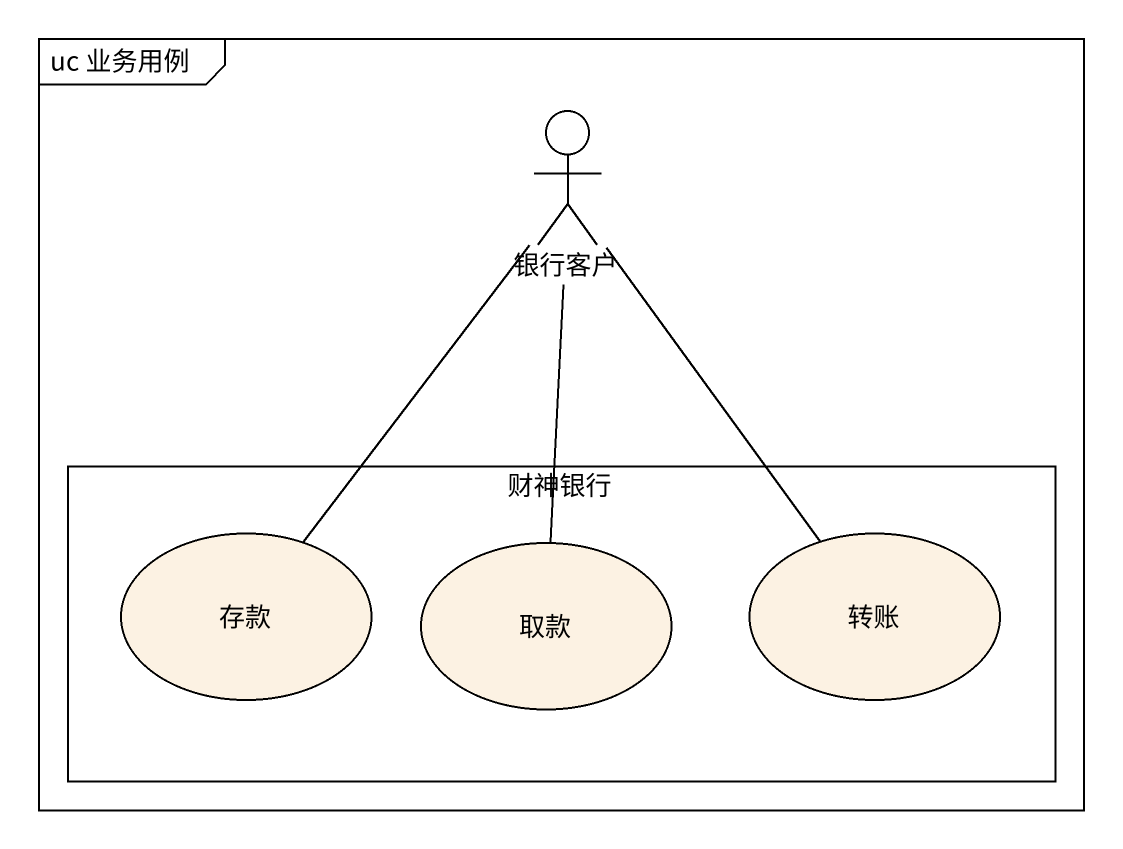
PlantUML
@startuml
mainframe uc 业务用例
actor 银行客户
rectangle 财神银行 {
  usecase 存款
  usecase 取款
  usecase 转账
}
银行客户 -- 存款
银行客户 -- 取款
银行客户 -- 转账
@enduml
